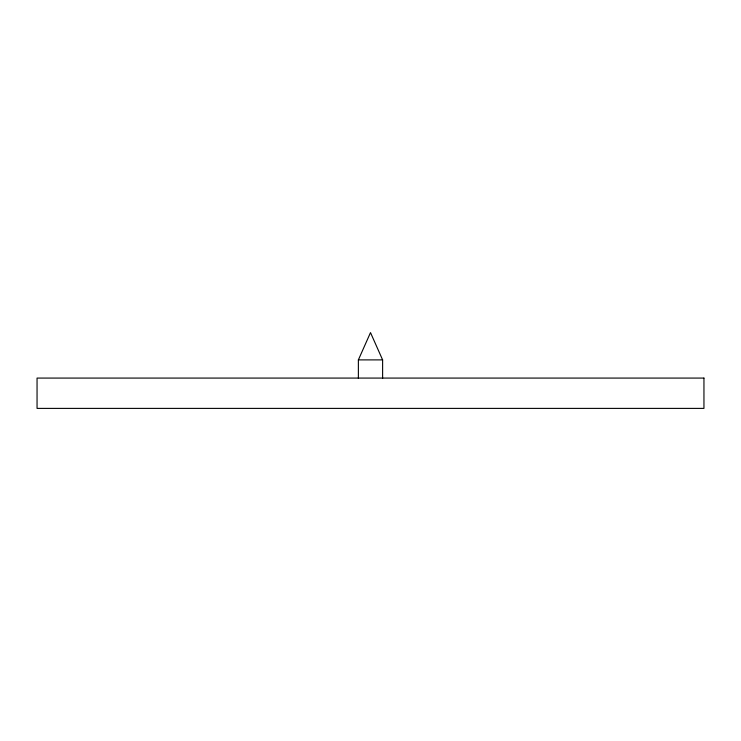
<?xml version="1.0" encoding="UTF-8"?>
<svg xmlns="http://www.w3.org/2000/svg" width="741" height="741" viewBox="0 0 741 741"><rect width="100%" height="100%" fill="white"/><g stroke="black" fill="none" stroke-linecap="round" stroke-linejoin="round"><path stroke-width="1.11" d="M358.375 378.364L358.375 359.894L370.5 332.607L382.615 359.894L382.615 378.364M358.375 359.894L382.615 359.894M703.95 378.077L37.05 378.077L37.05 408.393L703.95 408.393L703.95 378.077"/></g></svg>
